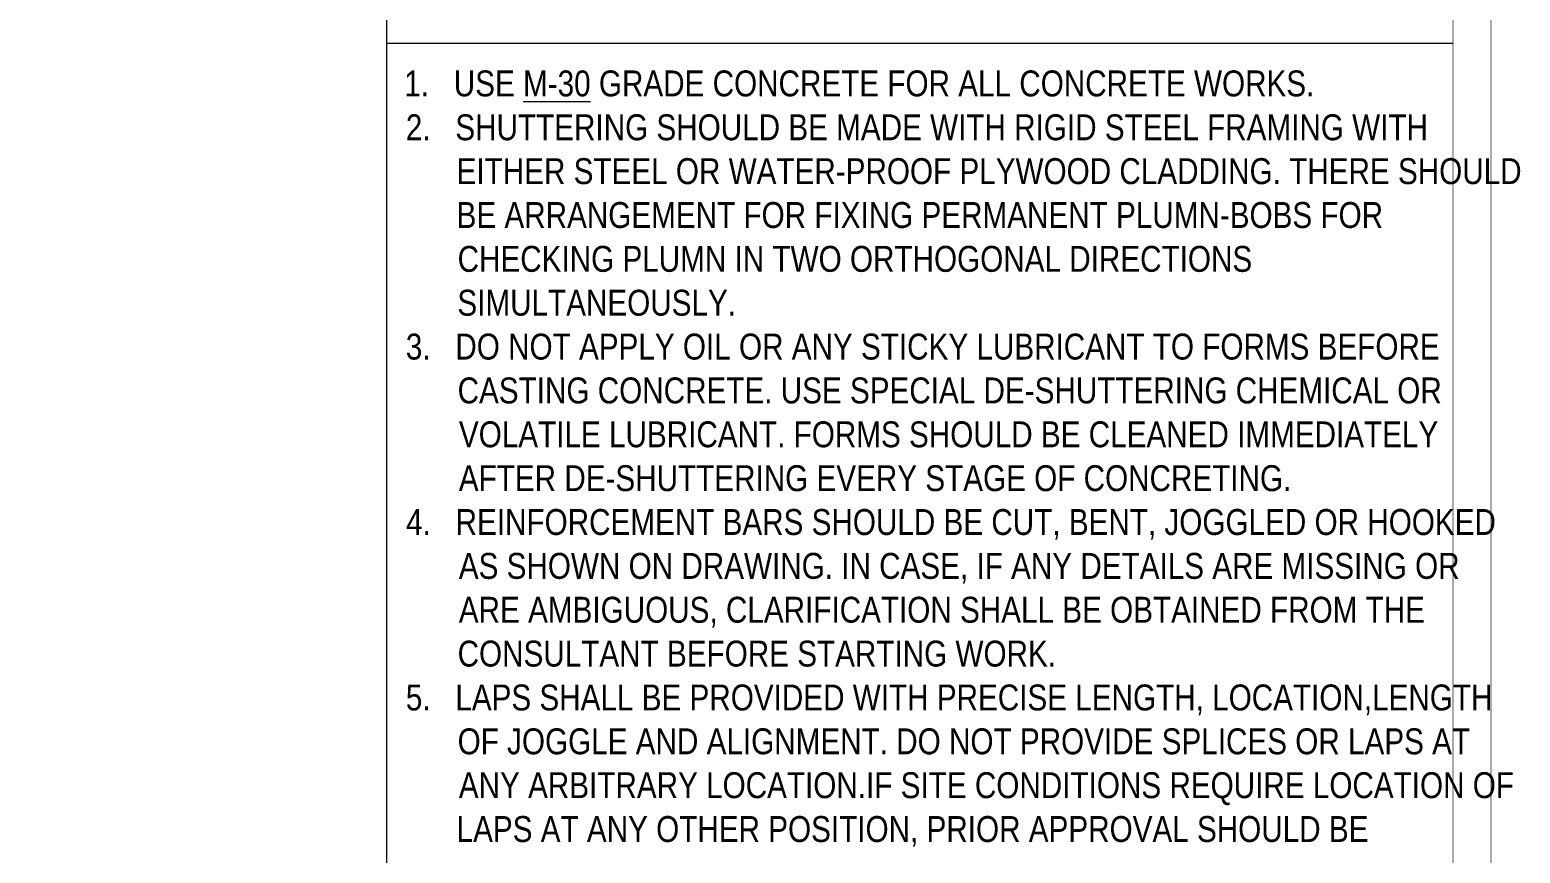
# Model space of a CAD drawing. Header units: millimetres. Extents: x 1112055 to 3390982, y -148532 to 766891.
# Drawn here: x 2933311 to 2958890, y 348168 to 362300 of the extents above; entities that cross this region are included whole.
import ezdxf

# ---------------------------------------------------------------- set-up
doc = ezdxf.new("R2010")
doc.units = ezdxf.units.MM
doc.layers.add('B TITLE BLOCK', color=250, linetype='Continuous', lineweight=0)
doc.styles.add('SWINC', font='swissc.ttf')

msp = doc.modelspace()

# ---------------------------------------------------------------- linework, layer by layer
at = {"layer": 'B TITLE BLOCK', "color": 250, "lineweight": 0}
for p, q in [((2939434, 375534.8), (2939434, 318680.7)), ((2939434, 362071.7), (2957736.7, 362071.7))]:
    msp.add_line(p, q, dxfattribs=at)
at = {"layer": 'B TITLE BLOCK', "color": 1, "const_width": 8.39}
msp.add_lwpolyline([(2860841, 376187.5), (2958389.3, 376187.5), (2958389.3, 208514.6), (2860841, 208514.6)], close=True, dxfattribs=at)
at = {"layer": 'B TITLE BLOCK', "color": 250, "lineweight": 0, "const_width": 8.39}
msp.add_lwpolyline([(2861493.7, 375534.8), (2957736.7, 375534.8), (2957736.7, 209167.3), (2861493.7, 209167.3)], close=True, dxfattribs=at)

# ---------------------------------------------------------------- texts
at = {"layer": 'B TITLE BLOCK', "color": 0, "lineweight": 0, "style": 'SWINC'}
for s, p in [('1.   USE %%UM-30%%U GRADE CONCRETE FOR ALL CONCRETE WORKS.', (2939737.7, 361157.2)), ('2.   SHUTTERING SHOULD BE MADE WITH RIGID STEEL FRAMING WITH', (2939764.4, 360404.4)), ('EITHER STEEL OR WATER-PROOF PLYWOOD CLADDING. THERE SHOULD', (2940635.8, 359651.7)), ('BE ARRANGEMENT FOR FIXING PERMANENT PLUMN-BOBS FOR', (2940635.8, 358898.9)), ('CHECKING PLUMN IN TWO ORTHOGONAL DIRECTIONS', (2940653.2, 358146.2)), ('SIMULTANEOUSLY.', (2940649.1, 357393.4)), ('3.   DO NOT APPLY OIL OR ANY STICKY LUBRICANT TO FORMS BEFORE', (2939764.2, 356640.7)), ('CASTING CONCRETE. USE SPECIAL DE-SHUTTERING CHEMICAL OR', (2940653.2, 355887.9)), ('VOLATILE LUBRICANT. FORMS SHOULD BE CLEANED IMMEDIATELY', (2940675.3, 355135.2)), ('AFTER DE-SHUTTERING EVERY STAGE OF CONCRETING.', (2940673.8, 354382.4)), ('4.   REINFORCEMENT BARS SHOULD BE CUT, BENT, JOGGLED OR HOOKED', (2939768.7, 353629.7)), ('AS SHOWN ON DRAWING. IN CASE, IF ANY DETAILS ARE MISSING OR', (2940673.8, 352876.9)), ('ARE AMBIGUOUS, CLARIFICATION SHALL BE OBTAINED FROM THE', (2940673.8, 352124.1)), ('CONSULTANT BEFORE STARTING WORK.', (2940653.2, 351371.4)), ('5.   LAPS SHALL BE PROVIDED WITH PRECISE LENGTH, LOCATION,LENGTH', (2939764.4, 350618.6)), ('OF JOGGLE AND ALIGNMENT. DO NOT PROVIDE SPLICES OR LAPS AT', (2940653.2, 349865.9)), ('ANY ARBITRARY LOCATION.IF SITE CONDITIONS REQUIRE LOCATION OF', (2940673.8, 349113.1)), ('LAPS AT ANY OTHER POSITION, PRIOR APPROVAL SHOULD BE', (2940635.8, 348360.4))]:
    msp.add_text(s, height=444.618, dxfattribs=at).set_placement(p)

doc.saveas('drawing.dxf')
